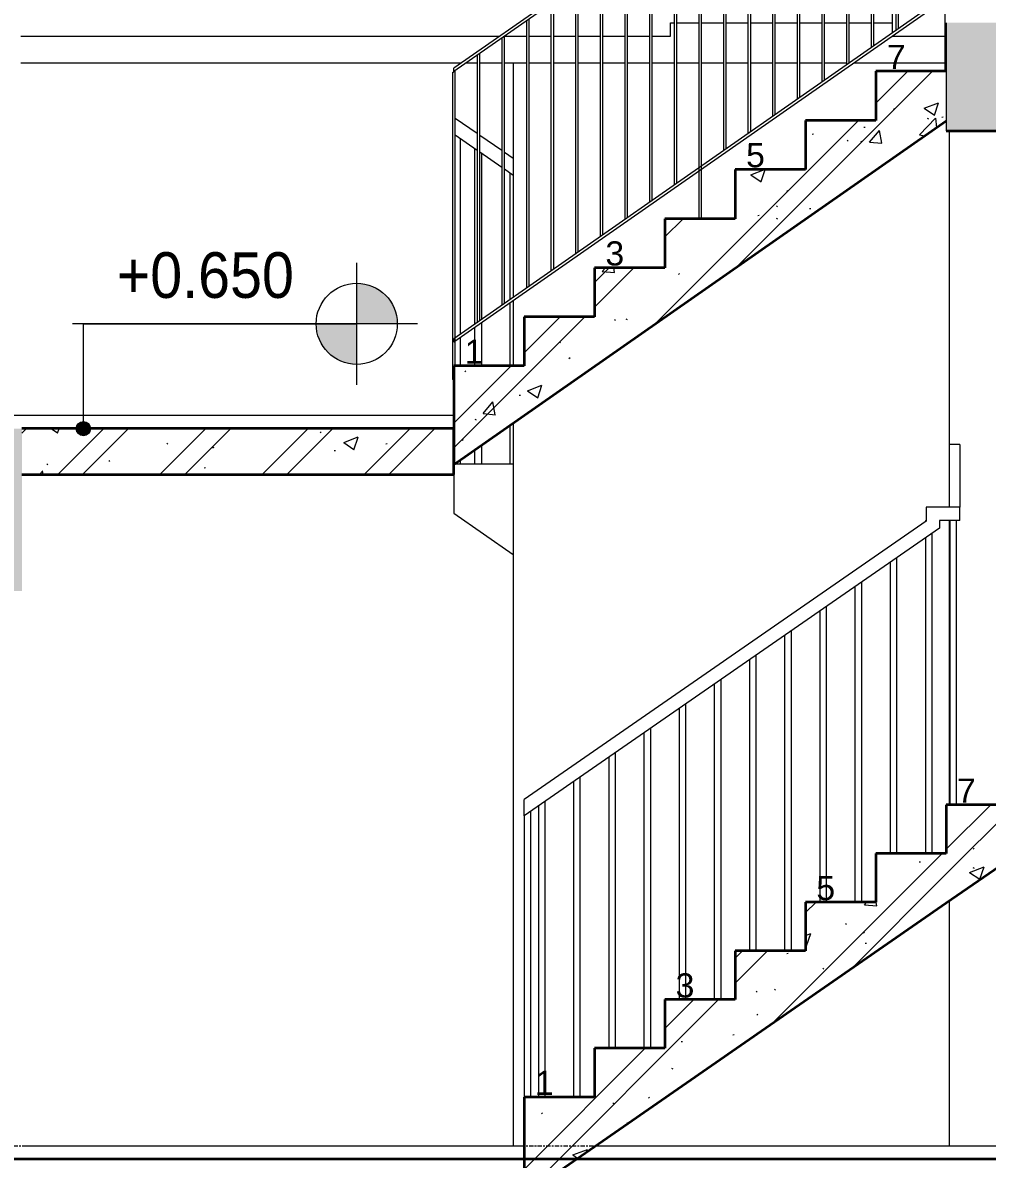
# Model space of a CAD drawing. Header units: millimetres. Extents: x 39389 to 101854, y -4225 to 80933.
# Drawn here: x 87789 to 91354, y -2050 to 2150 of the extents above; entities that cross this region are included whole.
import ezdxf

# ---------------------------------------------------------------- set-up
doc = ezdxf.new("R2010")
doc.units = ezdxf.units.MM
doc.linetypes.add('Centre', pattern=[31.75, 6.35, -4.7625, 15.875, -4.7625])
for name, color, linetype, lineweight in [('0-5', 90, 'Continuous', 5), ('A-DETL-GENF-2', 254, 'Continuous', 18), ('A-DETL-MEDM', 33, 'Continuous', 35), ('A-DETL-THIN', 151, 'Continuous', 18), ('A-FLOR-FNSH-1', 7, 'Continuous', 35), ('A-FLOR-HRAL', 11, 'Continuous', 18), ('A-FLOR-HRAL-2', 253, 'Continuous', 18), ('A-FLOR-LEVL-2', 51, 'Centre', 9), ('A-FLOR-PATT-1', 253, 'Continuous', 18), ('A-WALL', 113, 'Continuous', 18), ('G-ANNO-DIMS', 111, 'Continuous', 9), ('S-BEAM-2', 250, 'Continuous', 18), ('S-COLS', 52, 'Continuous', 18), ('S-STRS', 31, 'Continuous', 18), ('S-STRS-1', 253, 'Continuous', 18), ('S-STRS-2', 31, 'Continuous', 35), ('S-STRS-ANNO', 31, 'Continuous', 18)]:
    doc.layers.add(name, color=color, linetype=linetype, lineweight=lineweight)
doc.styles.add('Arial_3', font='arial.ttf', dxfattribs={"height": 89.295})
doc.styles.add('Arial_6', font='arial.ttf', dxfattribs={"width": 0.9, "height": 168.75})
pattern_1 = [(50, (-74605.9, 15225), (546.553, -47.817), [57.15, -628.65]), (355, (-74605.9, 15225), (-105.728, 573.17), [45.72, -502.92]), (100.451, (-74560.35, 15221), (440.828, 525.35), [48.57, -534.27]), (46.184, (-74605.9, 15377.4), (813.237, -126.128), [85.725, -942.975]), (96.636, (-74538.1, 15366.9), (712.207, 742.283), [72.855, -801.405]), (351.184, (-74605.9, 15377.4), (712.215, 742.276), [68.58, -754.38]), (21, (-74529.7, 15339.3), (454.843, -306.796), [57.15, -628.65]), (326, (-74529.7, 15339.3), (185.406, 552.564), [45.72, -502.92]), (71.451, (-74491.8, 15313.73), (640.251, 245.764), [48.57, -534.27]), (37.5, (-74605.9, 15225), (9.2664, 253.665), [5.029, -491.795, 5.029, -505.511, -504.825]), (37.5, (-74605.9, 15225), (9.2664, 253.665), [-1007.364, 5.029, -499.796]), (7.5, (-74605.9, 15225), (200.4594, 300.5414), [5.029, -286.055, 5.029, -480.365, -192.405]), (7.5, (-74605.9, 15225), (200.4594, 300.5414), [-776.478, 5.029, -187.376]), (327.5, (-74775.82, 15225), (406.7728, -17.1864), [5.029, -185.471, 5.029, -589.331, -788.67]), (327.5, (-74775.82, 15225), (406.7728, -17.1864), [-784.86, 5.029, -783.641]), (317.5, (-74852.02, 15225), (444.388, 76.28), [5.029, -242.621, 5.029, -389.687, -560.07]), (317.5, (-74852.02, 15225), (444.388, 76.28), [-642.366, 5.029, -555.041]), (45, (-74605.9, 15225), (-188.5854, 188.5854), []), (45, (-74605.9, 15510.75), (-188.5854, 188.5854), [])]
pattern_2 = [(50, (91113.64, 15225), (546.553, -47.817), [57.15, -628.65]), (355, (91113.64, 15225), (-105.728, 573.17), [45.72, -502.92]), (100.451, (91159.2, 15221), (440.828, 525.35), [48.57, -534.27]), (46.184, (91113.64, 15377.4), (813.237, -126.128), [85.725, -942.975]), (96.636, (91181.4, 15366.9), (712.207, 742.283), [72.855, -801.405]), (351.184, (91113.64, 15377.4), (712.215, 742.276), [68.58, -754.38]), (21, (91189.84, 15339.3), (454.843, -306.796), [57.15, -628.65]), (326, (91189.84, 15339.3), (185.406, 552.564), [45.72, -502.92]), (71.451, (91227.75, 15313.73), (640.251, 245.764), [48.57, -534.27]), (37.5, (91113.64, 15225), (9.2664, 253.665), [5.029, -491.795, 5.029, -505.511, -504.825]), (37.5, (91113.64, 15225), (9.2664, 253.665), [-1007.364, 5.029, -499.796]), (7.5, (91113.64, 15225), (200.4594, 300.5414), [5.029, -286.055, 5.029, -480.365, -192.405]), (7.5, (91113.64, 15225), (200.4594, 300.5414), [-776.478, 5.029, -187.376]), (327.5, (90943.72, 15225), (406.7728, -17.1864), [5.029, -185.471, 5.029, -589.331, -788.67]), (327.5, (90943.72, 15225), (406.7728, -17.1864), [-784.86, 5.029, -783.641]), (317.5, (90867.52, 15225), (444.388, 76.2803), [5.029, -242.621, 5.029, -389.687, -560.07]), (317.5, (90867.52, 15225), (444.388, 76.2803), [-642.366, 5.029, -555.041]), (45, (91113.64, 15225), (-188.5854, 188.5854), []), (45, (91113.64, 15510.75), (-188.5854, 188.5854), [])]

# ---------------------------------------------------------------- blocks, each defined once
blk = doc.blocks.new('NCV_TKTC_KET CAU_rvt-6-TKCS_THANG BỘ TB1 - MẶT CẮT')
at = {"layer": 'A-FLOR-PATT-1'}
h = blk.add_hatch(dxfattribs=at)
h.set_pattern_fill('FP_7', color=256, style=0, pattern_type=2)
h.set_pattern_definition(pattern_1)
h.paths.add_polyline_path([(-78233.2, 480), (-78233.2, 650), (-78236.9, 650), (-78236.9, 480)])
h.paths.add_polyline_path([(-76904.7, 480), (-76336.9, 480), (-76336.9, 650), (-77933.2, 650), (-77933.2, 480)])
h = blk.add_hatch(dxfattribs=at)
h.set_pattern_fill('FP_7', color=256, style=0, pattern_type=2)
h.set_pattern_definition(pattern_1)
h.paths.add_polyline_path([(-78233.2, 480), (-78233.2, 650), (-78236.9, 650), (-78236.9, 480)])
h.paths.add_polyline_path([(-76904.7, 480), (-76336.9, 480), (-76336.9, 650), (-77933.2, 650), (-77933.2, 480)])
at = {"layer": 'A-FLOR-FNSH-1'}
for p, q in [((-76336.9, 650), (-77933.2, 650)), ((-76336.9, 480), (-76336.9, 650)), ((-77933.2, 480), (-76336.9, 480)), ((-69486.8, -2050), (-78236.9, -2050))]:
    blk.add_line(p, q, dxfattribs=at)
at = {"layer": 'S-BEAM-2'}
for p, q in [((-75535.7, 2100), (-75535.7, 2150)), ((-75535.7, 2150), (-75522.9, 2150)), ((-75512.9, 2150), (-75431.9, 2150)), ((-75421.9, 2150), (-75340.9, 2150)), ((-75330.9, 2150), (-75249.9, 2150)), ((-75239.9, 2150), (-75158.9, 2150)), ((-75148.9, 2150), (-75067.9, 2150)), ((-75057.9, 2150), (-74976.9, 2150)), ((-74966.9, 2150), (-74885.9, 2150)), ((-74875.9, 2150), (-74794.9, 2150)), ((-74784.9, 2150), (-74716.9, 2150)), ((-77936.9, 2100), (-76167.1, 2100)), ((-76149.7, 2100), (-76068.9, 2100)), ((-76058.9, 2100), (-75977.9, 2100)), ((-75967.9, 2100), (-75886.9, 2100)), ((-75876.9, 2100), (-75795.9, 2100)), ((-75785.9, 2100), (-75704.9, 2100)), ((-75694.9, 2100), (-75613.9, 2100)), ((-75603.9, 2100), (-75535.7, 2100))]:
    blk.add_line(p, q, dxfattribs=at)
blk = doc.blocks.new('Railing - 25mm-1748271-TKCS_THANG BỘ TB1 - MẶT CẮT')
at = {"layer": 'A-FLOR-HRAL'}
for p, q in [((-76259, 1035.9), (-76259, 1685.3)), ((-76234, 1053.3), (-76234, 1667.9)), ((-76259, 881.5), (-76259, 1023.7)), ((-76234, 881.5), (-76234, 1041.1)), ((-76234, 520), (-76234, 588.9)), ((-76259, 520), (-76259, 571.4))]:
    blk.add_line(p, q, dxfattribs=at)
blk = doc.blocks.new('Railing - 25mm-1748273-TKCS_THANG BỘ TB1 - MẶT CẮT')
at = {"layer": 'A-FLOR-HRAL'}
for p, q in [((-76129, 1126.6), (-76129, 1595.3)), ((-76129, 881.5), (-76129, 1114.4)), ((-76129, 520), (-76129, 662.2))]:
    blk.add_line(p, q, dxfattribs=at)
blk = doc.blocks.new('Railing - 25mm-1748267-TKCS_THANG BỘ TB1 - MẶT CẮT')
at = {"layer": 'A-FLOR-HRAL'}
for p, q in [((-74594.4, 310), (-74594.4, 306.3)), ((-74594.4, 310), (-74591.5, 310)), ((-74569.4, -920), (-74569.4, 262.8)), ((-74594.4, 245.5), (-74594.4, -920))]:
    blk.add_line(p, q, dxfattribs=at)
blk = doc.blocks.new('Railing - 25mm-1748263-TKCS_THANG BỘ TB1 - MẶT CẮT')
at = {"layer": 'A-FLOR-HRAL'}
for p, q in [((-74699.4, -920), (-74699.4, 172.8)), ((-74724.4, 155.5), (-74724.4, -920))]:
    blk.add_line(p, q, dxfattribs=at)
blk = doc.blocks.new('Railing - 25mm-1748265-TKCS_THANG BỘ TB1 - MẶT CẮT')
at = {"layer": 'A-FLOR-HRAL'}
for p, q in [((-74854.4, 65.5), (-74854.4, -1100)), ((-74829.4, -1100), (-74829.4, 82.8))]:
    blk.add_line(p, q, dxfattribs=at)
blk = doc.blocks.new('Railing - 25mm-702173-TKCS_THANG BỘ TB1 - MẶT CẮT')
at = {"layer": 'A-FLOR-HRAL'}
for p, q in [((-74504, 310), (-74504, -740)), ((-74479, -740), (-74479, 310))]:
    blk.add_line(p, q, dxfattribs=at)
blk = doc.blocks.new('Railing - 25mm-1748258-TKCS_THANG BỘ TB1 - MẶT CẮT')
at = {"layer": 'A-FLOR-HRAL'}
for p, q in [((-76311.9, 998.9), (-76311.9, 1721.9)), ((-76311.9, 881.5), (-76311.9, 986.7)), ((-76311.9, 520), (-76311.9, 534.5))]:
    blk.add_line(p, q, dxfattribs=at)
blk = doc.blocks.new('Railing - 25mm-1748256-TKCS_THANG BỘ TB1 - MẶT CẮT')
at = {"layer": 'A-FLOR-HRAL'}
for p, q in [((-76076.9, -780.8), (-76076.9, -1820)), ((-76051.9, -1820), (-76051.9, -763.5))]:
    blk.add_line(p, q, dxfattribs=at)
blk = doc.blocks.new('Railing - Railing-1529851-TKCS_THANG BỘ TB1 - MẶT CẮT')
for name, p in [('Railing - 25mm-1748258-TKCS_THANG BỘ TB1 - MẶT CẮT', (0, 0)), ('Railing - 25mm-1748271-TKCS_THANG BỘ TB1 - MẶT CẮT', (0, 0)), ('Railing - 25mm-1748273-TKCS_THANG BỘ TB1 - MẶT CẮT', (0, 0)), ('Railing - 25mm-1748267-TKCS_THANG BỘ TB1 - MẶT CẮT', (0, 0)), ('Railing - 25mm-702173-TKCS_THANG BỘ TB1 - MẶT CẮT', (0, 0)), ('Railing - 25mm-1748263-TKCS_THANG BỘ TB1 - MẶT CẮT', (0, 0)), ('Railing - 25mm-1748265-TKCS_THANG BỘ TB1 - MẶT CẮT', (0, 0)), ('Railing - 25mm-1748263-TKCS_THANG BỘ TB1 - MẶT CẮT', (-260, -180)), ('Railing - 25mm-1748265-TKCS_THANG BỘ TB1 - MẶT CẮT', (-260, -180)), ('Railing - 25mm-1748263-TKCS_THANG BỘ TB1 - MẶT CẮT', (-520, -360)), ('Railing - 25mm-1748265-TKCS_THANG BỘ TB1 - MẶT CẮT', (-520, -360)), ('Railing - 25mm-1748263-TKCS_THANG BỘ TB1 - MẶT CẮT', (-780, -540)), ('Railing - 25mm-1748265-TKCS_THANG BỘ TB1 - MẶT CẮT', (-780, -540)), ('Railing - 25mm-1748263-TKCS_THANG BỘ TB1 - MẶT CẮT', (-1040, -720)), ('Railing - 25mm-1748265-TKCS_THANG BỘ TB1 - MẶT CẮT', (-1040, -720)), ('Railing - 25mm-1748263-TKCS_THANG BỘ TB1 - MẶT CẮT', (-1300, -900)), ('Railing - 25mm-1748256-TKCS_THANG BỘ TB1 - MẶT CẮT', (0, 0))]:
    blk.add_blockref(name, p)
blk = doc.blocks.new('Top Rail Type - Top Rail_Internal_-1529855-TKCS_THANG BỘ TB1 - MẶT CẮT')
at = {"layer": 'A-FLOR-HRAL'}
for p, q in [((-76250.9, 1740.5), (-76331.9, 1796.5)), ((-76331.9, 1735.7), (-76250.9, 1679.6)), ((-76159.9, 1677.5), (-76240.9, 1733.5)), ((-76240.9, 1672.7), (-76159.9, 1616.6)), ((-76117.1, 1647.8), (-76149.9, 1670.5)), ((-76149.9, 1609.7), (-76117.1, 1587)), ((-74466.5, 591.6), (-74506.9, 591.6)), ((-74466.5, 591.6), (-74466.5, 360)), ((-74591.5, 360), (-74591.5, 308.4)), ((-74466.5, 360), (-74591.5, 360)), ((-74466.5, 310), (-74466.5, 360)), ((-74591.5, 308.4), (-76076.9, -720)), ((-74541.5, 310), (-74541.5, 282.2)), ((-74466.5, 310), (-74541.5, 310)), ((-74541.5, 282.2), (-76076.9, -780.8)), ((-76076.9, -780.8), (-76076.9, -720))]:
    blk.add_line(p, q, dxfattribs=at)
blk = doc.blocks.new('Railing - 10mm-1528287-TKCS_THANG BỘ TB1 - MẶT CẮT')
at = {"layer": 'A-FLOR-HRAL'}
for p, q in [((-74612.9, 3172.6), (-74612.9, 2184.8)), ((-74602.9, 2191.8), (-74602.9, 3179.6))]:
    blk.add_line(p, q, dxfattribs=at)
blk = doc.blocks.new('Railing - 50 x 10mm-1747839-TKCS_THANG BỘ TB1 - MẶT CẮT')
at = {"layer": 'A-FLOR-HRAL'}
for p, q in [((-75431.9, 2601), (-75421.9, 2608)), ((-75421.9, 1425.9), (-75421.9, 2608)), ((-75431.9, 2601), (-75431.9, 1425.9))]:
    blk.add_line(p, q, dxfattribs=at)
blk = doc.blocks.new('Railing - 50 x 10mm-1528282-TKCS_THANG BỘ TB1 - MẶT CẮT')
at = {"layer": 'A-FLOR-HRAL'}
for p, q in [((-74521.9, 3236.2), (-74511.9, 3243.1)), ((-74521.9, 3236.2), (-74521.9, 1970.4)), ((-74511.9, 2190), (-74511.9, 3243.1))]:
    blk.add_line(p, q, dxfattribs=at)
blk = doc.blocks.new('Railing - 50 x 10mm-1528280-TKCS_THANG BỘ TB1 - MẶT CẮT')
at = {"layer": 'A-FLOR-HRAL'}
for p, q in [((-76341.9, 1965.8), (-76331.9, 1972.8)), ((-76341.9, 1965.8), (-76341.9, 831.5)), ((-76331.9, 881.5), (-76331.9, 1972.8)), ((-76336.9, 831.5), (-76341.9, 831.5))]:
    blk.add_line(p, q, dxfattribs=at)
blk = doc.blocks.new('Railing - Railing-1747845-TKCS_THANG BỘ TB1 - MẶT CẮT')
at = {"layer": 'A-FLOR-HRAL'}
for p, q in [((-74516.9, 2251.9), (-76336.9, 981.5)), ((-74516.9, 2239.7), (-76336.9, 969.3)), ((-74516.9, 2251.9), (-74516.9, 2239.7)), ((-76336.9, 969.3), (-76336.9, 981.5))]:
    blk.add_line(p, q, dxfattribs=at)
for name, p in [('Railing - 50 x 10mm-1528282-TKCS_THANG BỘ TB1 - MẶT CẮT', (0, 0)), ('Railing - 10mm-1528287-TKCS_THANG BỘ TB1 - MẶT CẮT', (0, 0)), ('Railing - 10mm-1528287-TKCS_THANG BỘ TB1 - MẶT CẮT', (-91, -63.5)), ('Railing - 10mm-1528287-TKCS_THANG BỘ TB1 - MẶT CẮT', (-182, -127)), ('Railing - 10mm-1528287-TKCS_THANG BỘ TB1 - MẶT CẮT', (-273, -190.6)), ('Railing - 10mm-1528287-TKCS_THANG BỘ TB1 - MẶT CẮT', (-364, -254.1)), ('Railing - 10mm-1528287-TKCS_THANG BỘ TB1 - MẶT CẮT', (-455, -317.6)), ('Railing - 10mm-1528287-TKCS_THANG BỘ TB1 - MẶT CẮT', (-546, -381.1)), ('Railing - 10mm-1528287-TKCS_THANG BỘ TB1 - MẶT CẮT', (-637, -444.6)), ('Railing - 10mm-1528287-TKCS_THANG BỘ TB1 - MẶT CẮT', (-728, -508.1)), ('Railing - 50 x 10mm-1747839-TKCS_THANG BỘ TB1 - MẶT CẮT', (0, 0)), ('Railing - 10mm-1528287-TKCS_THANG BỘ TB1 - MẶT CẮT', (-910, -635.2)), ('Railing - 10mm-1528287-TKCS_THANG BỘ TB1 - MẶT CẮT', (-1001, -698.7)), ('Railing - 10mm-1528287-TKCS_THANG BỘ TB1 - MẶT CẮT', (-1092, -762.2)), ('Railing - 10mm-1528287-TKCS_THANG BỘ TB1 - MẶT CẮT', (-1183, -825.7)), ('Railing - 10mm-1528287-TKCS_THANG BỘ TB1 - MẶT CẮT', (-1274, -889.3)), ('Railing - 10mm-1528287-TKCS_THANG BỘ TB1 - MẶT CẮT', (-1365, -952.8)), ('Railing - 10mm-1528287-TKCS_THANG BỘ TB1 - MẶT CẮT', (-1456, -1016.3)), ('Railing - 10mm-1528287-TKCS_THANG BỘ TB1 - MẶT CẮT', (-1547, -1079.8)), ('Railing - 10mm-1528287-TKCS_THANG BỘ TB1 - MẶT CẮT', (-1638, -1143.3)), ('Railing - 50 x 10mm-1528280-TKCS_THANG BỘ TB1 - MẶT CẮT', (0, 0))]:
    blk.add_blockref(name, p)
blk = doc.blocks.new('Top Rail Type - Top Rail_Internal_-1747850-TKCS_THANG BỘ TB1 - MẶT CẮT')
at = {"layer": 'A-FLOR-HRAL'}
for p, q in [((-74516.9, 3251.9), (-76336.9, 1981.5)), ((-74516.9, 3239.7), (-76336.9, 1969.3)), ((-74516.9, 3251.9), (-74516.9, 3239.7)), ((-76336.9, 1969.3), (-76336.9, 1981.5))]:
    blk.add_line(p, q, dxfattribs=at)
blk = doc.blocks.new('Spot Elevations - M_Spot Elevation - Target Filled-350595-TKCS_THANG BỘ TB1 - MẶT CẮT')
at = {"layer": 'G-ANNO-DIMS'}
h = blk.add_hatch(color=256, dxfattribs=at)
edge = h.paths.add_edge_path()
edge.add_line((-72223.7, 26389.5), (-72073.7, 26389.5))
edge.add_arc((-72223.7, 26389.5), 150, 0, 90)
edge.add_line((-72223.7, 26539.5), (-72223.7, 26389.5))
h = blk.add_hatch(color=256, dxfattribs=at)
edge = h.paths.add_edge_path()
edge.add_line((-72223.7, 26389.5), (-72373.7, 26389.5))
edge.add_arc((-72223.7, 26389.5), 150, 180, 270)
edge.add_line((-72223.7, 26239.5), (-72223.7, 26389.5))
for p, q in [((-72223.7, 26164.5), (-72223.7, 26614.5)), ((-71998.7, 26389.5), (-73273.7, 26389.5))]:
    blk.add_line(p, q, dxfattribs=at)
blk.add_circle((-72223.7, 26389.5), 150, dxfattribs=at)

msp = doc.modelspace()

# ---------------------------------------------------------------- hatches: boundary and pattern name
at = {"layer": 'A-DETL-GENF-2'}
h = msp.add_hatch(dxfattribs=at)
h.set_pattern_fill('FP_7', color=256, style=0, pattern_type=2)
h.set_pattern_definition(pattern_2)
h.paths.add_polyline_path([(87786.3, 50), (87786.3, 650), (87486.3, 650), (87486.3, 50)])
h.paths.add_polyline_path([(94286, 1350), (94286, 1960), (95280.4, 1960), (95280.4, 2130), (94286, 2130), (94286, 2150), (91202.6, 2150), (91202.6, 1750), (91402.6, 1750), (91402.6, 1980), (93782.6, 1980), (93782.6, 1960), (94086, 1960), (94086, 1350)])
h.paths.add_polyline_path([(87786.3, 3110), (87786.3, 3710), (87482.6, 3710), (87482.6, 3110)])
h.paths.add_polyline_path([(94086, 4750), (94284.2, 4750), (94284.2, 5360), (95235.3, 5360), (95235.3, 5530), (94286, 5530), (94286, 5550), (91720.6, 5550), (91720.6, 5150), (91920.6, 5150), (91920.6, 5380), (94086, 5380)])
h.paths.add_polyline_path([(87682.6, 5380), (87682.6, 5600), (87484.7, 5600), (87484.7, 5380)])
h.paths.add_polyline_path([(87482.6, 6700), (87782.6, 6700), (87782.6, 7300), (87482.6, 7300)])
h.paths.add_polyline_path([(94086, 8150), (94284.2, 8150), (94284.2, 8760), (95227.8, 8760), (95227.8, 8930), (94286, 8930), (94286, 8950), (91720.6, 8950), (91720.6, 8550), (91920.6, 8550), (91920.6, 8780), (94086, 8780)])
h.paths.add_polyline_path([(87484.7, 8780), (87684.7, 8780), (87684.7, 9000), (87484.7, 9000)])
h.paths.add_polyline_path([(87782.6, 10100), (87782.6, 10700), (87482.6, 10700), (87482.6, 10100)])
h.paths.add_polyline_path([(94132.3, 11550), (94284.2, 11550), (94284.2, 12160), (95310.4, 12160), (95310.4, 12330), (94286, 12330), (94286, 12350), (91720.6, 12350), (91720.6, 11950), (91920.6, 11950), (91920.6, 12180), (94086, 12180), (94086, 11550)])
h.paths.add_polyline_path([(87482.6, 12180), (87684.7, 12180), (87684.7, 12400), (87482.6, 12400)])
h.paths.add_polyline_path([(87482.6, 13500), (87786.3, 13500), (87786.3, 14100), (87482.6, 14100)])
h.paths.add_polyline_path([(94086, 14950), (94284.2, 14950), (94284.2, 15560), (95220.3, 15560), (95220.3, 15730), (94286, 15730), (94286, 15750), (91720.6, 15750), (91720.6, 15350), (91920.6, 15350), (91920.6, 15580), (94086, 15580), (94086, 15237.8)])
h.paths.add_polyline_path([(87482.6, 15580), (87684.7, 15580), (87684.7, 15800), (87482.6, 15800)])
h.paths.add_polyline_path([(87482.6, 16900), (87786.3, 16900), (87786.3, 17500), (87482.6, 17500)])
h.paths.add_polyline_path([(94284.2, 18350), (94284.2, 18960), (95310.4, 18960), (95310.4, 19130), (94286, 19130), (94286, 19150), (91720.6, 19150), (91720.6, 18750), (91920.6, 18750), (91920.6, 18980), (94086, 18980), (94086, 18350)])
h.paths.add_polyline_path([(87682.6, 18980), (87682.6, 19200), (87472.6, 19200), (87472.6, 18980)])
h.paths.add_polyline_path([(87482.6, 20300), (87786.3, 20300), (87786.3, 20900), (87482.6, 20900)])
h.paths.add_polyline_path([(94284.2, 21750), (94284.2, 22360), (95220.3, 22360), (95220.3, 22530), (94286, 22530), (94286, 22550), (91720.6, 22550), (91720.6, 22150), (91920.6, 22150), (91920.6, 22380), (94086, 22380), (94086, 21750)])
h.paths.add_polyline_path([(87682.6, 22380), (87682.6, 22600), (87482.6, 22600), (87482.6, 22380)])
h.paths.add_polyline_path([(87482.6, 23700), (87786.3, 23700), (87786.3, 24300), (87482.6, 24300)])
h.paths.add_polyline_path([(94086, 25150), (94284.2, 25150), (94284.2, 25760), (95272.1, 25760), (95272.1, 25930), (94286, 25930), (94286, 25950), (91720.6, 25950), (91720.6, 25550), (91920.6, 25550), (91920.6, 25780), (94086, 25780)])
h.paths.add_polyline_path([(87682.6, 25780), (87682.6, 26000), (87482.6, 26000), (87482.6, 25780)])
h.paths.add_polyline_path([(87482.6, 27200), (87786.3, 27200), (87786.3, 27800), (87482.6, 27800), (87482.6, 27421.1)])
h.paths.add_polyline_path([(93782.6, 28750), (93782.6, 29350), (93982.6, 29350), (93982.6, 29150), (96232.7, 29150), (96232.7, 29500), (93782.6, 29500), (93782.6, 29550), (91720.6, 29550), (91720.6, 29150), (91920.6, 29150), (91920.6, 29350), (93582.6, 29350), (93582.6, 28750)])
h.paths.add_polyline_path([(87482.6, 29350), (87680.9, 29350), (87680.9, 29650), (87482.6, 29650)])
h.paths.add_polyline_path([(93884.2, 32800), (93884.2, 33000), (94982.6, 33000), (94982.6, 33200), (87482.6, 33200), (87482.6, 33000), (93582.6, 33000), (93582.6, 32800), (93819.6, 32800)])
at = {"layer": 'G-ANNO-DIMS'}
h = msp.add_hatch(color=256, dxfattribs=at)
edge = h.paths.add_edge_path()
edge.add_arc((88013.5, 650), 26.2, 0, 360)
at = {"layer": 'S-STRS-1'}
h = msp.add_hatch(dxfattribs=at)
h.set_pattern_fill('FP_7', color=256, style=0, pattern_type=2)
h.set_pattern_definition(pattern_2)
h.paths.add_polyline_path([(89382.6, 517.1), (91202.6, 1787.4), (91202.6, 1970.4), (90942.6, 1970.4), (90942.6, 1788.9), (90682.6, 1788.9), (90682.6, 1607.4), (90422.6, 1607.4), (90422.6, 1425.9), (90162.6, 1425.9), (90162.6, 1244.4), (89902.6, 1244.4), (89902.6, 1063), (89642.6, 1063), (89642.6, 881.5), (89382.6, 881.5), (89382.6, 617.7)])
h = msp.add_hatch(dxfattribs=at)
h.set_pattern_fill('FP_7', color=256, style=0, pattern_type=2)
h.set_pattern_definition(pattern_2)
h.paths.add_polyline_path([(89382.6, 517.1), (91202.6, 1787.4), (91202.6, 1970.4), (90942.6, 1970.4), (90942.6, 1788.9), (90682.6, 1788.9), (90682.6, 1607.4), (90422.6, 1607.4), (90422.6, 1425.9), (90162.6, 1425.9), (90162.6, 1244.4), (89902.6, 1244.4), (89902.6, 1063), (89642.6, 1063), (89642.6, 881.5), (89382.6, 881.5), (89382.6, 617.7)])
h = msp.add_hatch(dxfattribs=at)
h.set_pattern_fill('FP_7', color=256, style=0, pattern_type=2)
h.set_pattern_definition(pattern_2)
h.paths.add_polyline_path([(91202.6, -1102.4), (91538.3, -870), (92802.6, -870), (92802.6, -740), (91202.6, -740), (91202.6, -920)])
h = msp.add_hatch(dxfattribs=at)
h.set_pattern_fill('FP_7', color=256, style=0, pattern_type=2)
h.set_pattern_definition(pattern_2)
h.paths.add_polyline_path([(91202.6, -1102.4), (91538.3, -870), (92802.6, -870), (92802.6, -740), (91202.6, -740), (91202.6, -920)])
h = msp.add_hatch(dxfattribs=at)
h.set_pattern_fill('FP_7', color=256, style=0, pattern_type=2)
h.set_pattern_definition(pattern_2)
h.paths.add_polyline_path([(89642.6, -2182.4), (91202.6, -1102.4), (91202.6, -920), (90942.6, -920), (90942.6, -1100), (90682.6, -1100), (90682.6, -1280), (90422.6, -1280), (90422.6, -1460), (90162.6, -1460), (90162.6, -1640), (89902.6, -1640), (89902.6, -1820), (89642.6, -1820)])
h = msp.add_hatch(dxfattribs=at)
h.set_pattern_fill('FP_7', color=256, style=0, pattern_type=2)
h.set_pattern_definition(pattern_2)
h.paths.add_polyline_path([(89642.6, -2182.4), (91202.6, -1102.4), (91202.6, -920), (90942.6, -920), (90942.6, -1100), (90682.6, -1100), (90682.6, -1280), (90422.6, -1280), (90422.6, -1460), (90162.6, -1460), (90162.6, -1640), (89902.6, -1640), (89902.6, -1820), (89642.6, -1820)])

# ---------------------------------------------------------------- linework, layer by layer
at = {"layer": 'A-DETL-MEDM'}
msp.add_line((91202.6, 1750), (91402.6, 1750), dxfattribs=at)
at = {"layer": 'A-DETL-THIN'}
for p, q in [((91202.6, 2150), (91202.6, 1750)), ((87682.6, 700), (89382.6, 700))]:
    msp.add_line(p, q, dxfattribs=at)
at = {"layer": 'A-FLOR-LEVL-2'}
msp.add_line((85744.3, -2000), (97843.9, -2000), dxfattribs=at)
at = {"layer": 'A-WALL'}
for p, q in [((89409.1, 2000), (87782.6, 2000)), ((89468.6, 2000), (89426.6, 2000)), ((89559.6, 2000), (89478.6, 2000)), ((89650.6, 2000), (89569.6, 2000)), ((89602.5, 2000), (89602.5, 1134.9)), ((89741.6, 2000), (89660.6, 2000)), ((89832.6, 2000), (89751.6, 2000)), ((89923.6, 2000), (89842.6, 2000)), ((90014.6, 2000), (89933.6, 2000)), ((90105.6, 2000), (90024.6, 2000)), ((90196.6, 2000), (90115.6, 2000)), ((90287.6, 2000), (90206.6, 2000)), ((90378.6, 2000), (90297.6, 2000)), ((90469.6, 2000), (90388.6, 2000)), ((90560.6, 2000), (90479.6, 2000)), ((90651.6, 2000), (90570.6, 2000)), ((90742.6, 2000), (90661.6, 2000)), ((90833.6, 2000), (90752.6, 2000)), ((91197.6, 2000), (90859.3, 2000)), ((91212.6, 1750), (91212.6, 360)), ((89602.5, 1122.7), (89602.5, 881.5)), ((89602.5, 670.5), (89602.5, -2000)), ((91212.6, 310), (91212.6, -740)), ((91212.6, -1095.5), (91212.6, -2000)), ((87792.6, -2000), (89642.6, -2000)), ((89906.1, -2000), (92792.6, -2000))]:
    msp.add_line(p, q, dxfattribs=at)
at = {"layer": 'G-ANNO-DIMS'}
for p, q in [((88013.5, 1037.4), (89023.8, 1037.4)), ((88013.5, 650), (88013.5, 1037.4))]:
    msp.add_line(p, q, dxfattribs=at)
msp.add_circle((88013.5, 650), 26.2, dxfattribs=at)
at = {"layer": 'S-COLS'}
for p, q in [((91002.6, 2200), (91002.6, 2112.3)), ((91002.6, 2100), (91197.6, 2100))]:
    msp.add_line(p, q, dxfattribs=at)
at = {"layer": 'S-STRS'}
for p, q in [((89386.8, 520), (89602.5, 520)), ((89382.6, 480), (89382.6, 337.6)), ((89382.6, 337.6), (89602.5, 185.4))]:
    msp.add_line(p, q, dxfattribs=at)
at = {"layer": 'S-STRS-2'}
for p, q in [((91202.6, 1970.4), (90942.6, 1970.4)), ((90942.6, 1970.4), (90942.6, 1788.9)), ((89382.6, 517.1), (91202.6, 1787.4)), ((90942.6, 1788.9), (90682.6, 1788.9)), ((90682.6, 1788.9), (90682.6, 1607.4)), ((90682.6, 1607.4), (90422.6, 1607.4)), ((90422.6, 1607.4), (90422.6, 1425.9)), ((90422.6, 1425.9), (90162.6, 1425.9)), ((90162.6, 1425.9), (90162.6, 1244.4)), ((90162.6, 1244.4), (89902.6, 1244.4)), ((89902.6, 1244.4), (89902.6, 1063)), ((89902.6, 1063), (89642.6, 1063)), ((89642.6, 1063), (89642.6, 881.5)), ((89642.6, 881.5), (89382.6, 881.5)), ((89382.6, 881.5), (89382.6, 517.1)), ((92802.6, -740), (91202.6, -740)), ((91202.6, -740), (91202.6, -920)), ((91202.6, -1102.4), (91538.3, -870)), ((91202.6, -920), (90942.6, -920)), ((90942.6, -920), (90942.6, -1100)), ((89642.6, -2182.4), (91202.6, -1102.4)), ((90942.6, -1100), (90682.6, -1100)), ((90682.6, -1100), (90682.6, -1280)), ((90682.6, -1280), (90422.6, -1280)), ((90422.6, -1280), (90422.6, -1460)), ((90422.6, -1460), (90162.6, -1460)), ((90162.6, -1460), (90162.6, -1640)), ((90162.6, -1640), (89902.6, -1640)), ((89902.6, -1640), (89902.6, -1820)), ((89902.6, -1820), (89642.6, -1820)), ((89642.6, -1820), (89642.6, -2182.4))]:
    msp.add_line(p, q, dxfattribs=at)

# ---------------------------------------------------------------- block references
at = {"layer": '0-5'}
msp.add_blockref('NCV_TKTC_KET CAU_rvt-6-TKCS_THANG BỘ TB1 - MẶT CẮT', (165719.5, 0), dxfattribs=at)
at = {"layer": 'A-FLOR-HRAL'}
for name in ['Railing - Railing-1747845-TKCS_THANG BỘ TB1 - MẶT CẮT', 'Top Rail Type - Top Rail_Internal_-1747850-TKCS_THANG BỘ TB1 - MẶT CẮT', 'Top Rail Type - Top Rail_Internal_-1529855-TKCS_THANG BỘ TB1 - MẶT CẮT']:
    msp.add_blockref(name, (165719.5, 0), dxfattribs=at)
at = {"layer": 'A-FLOR-HRAL-2'}
msp.add_blockref('Railing - Railing-1529851-TKCS_THANG BỘ TB1 - MẶT CẮT', (165719.5, 0), dxfattribs=at)
at = {"layer": 'G-ANNO-DIMS'}
msp.add_blockref('Spot Elevations - M_Spot Elevation - Target Filled-350595-TKCS_THANG BỘ TB1 - MẶT CẮT', (161247.5, -25352.1), dxfattribs=at)

# ---------------------------------------------------------------- texts
at = {"layer": 'G-ANNO-DIMS', "insert": (88136.8, 1301.9), "char_height": 168.75, "width": 778.872, "attachment_point": 1, "line_spacing_factor": 0.941778, "style": 'Arial_6'}
msp.add_mtext('+0.650', dxfattribs=at)
at = {"layer": 'S-STRS-ANNO', "char_height": 89.3, "width": 82.414, "attachment_point": 1, "line_spacing_factor": 0.941778, "style": 'Arial_3'}
for s, insert in [('7', (90982.7, 2068.2)), ('5', (90462.7, 1705.2)), ('3', (89942.7, 1342.2)), ('1', (89422.7, 979.3)), ('7', (91242.3, -642.9)), ('5', (90722.3, -1002.9)), ('3', (90202.3, -1362.9)), ('1', (89682.3, -1722.9))]:
    msp.add_mtext(s, dxfattribs=dict(at, insert=insert))

doc.saveas('drawing.dxf')
